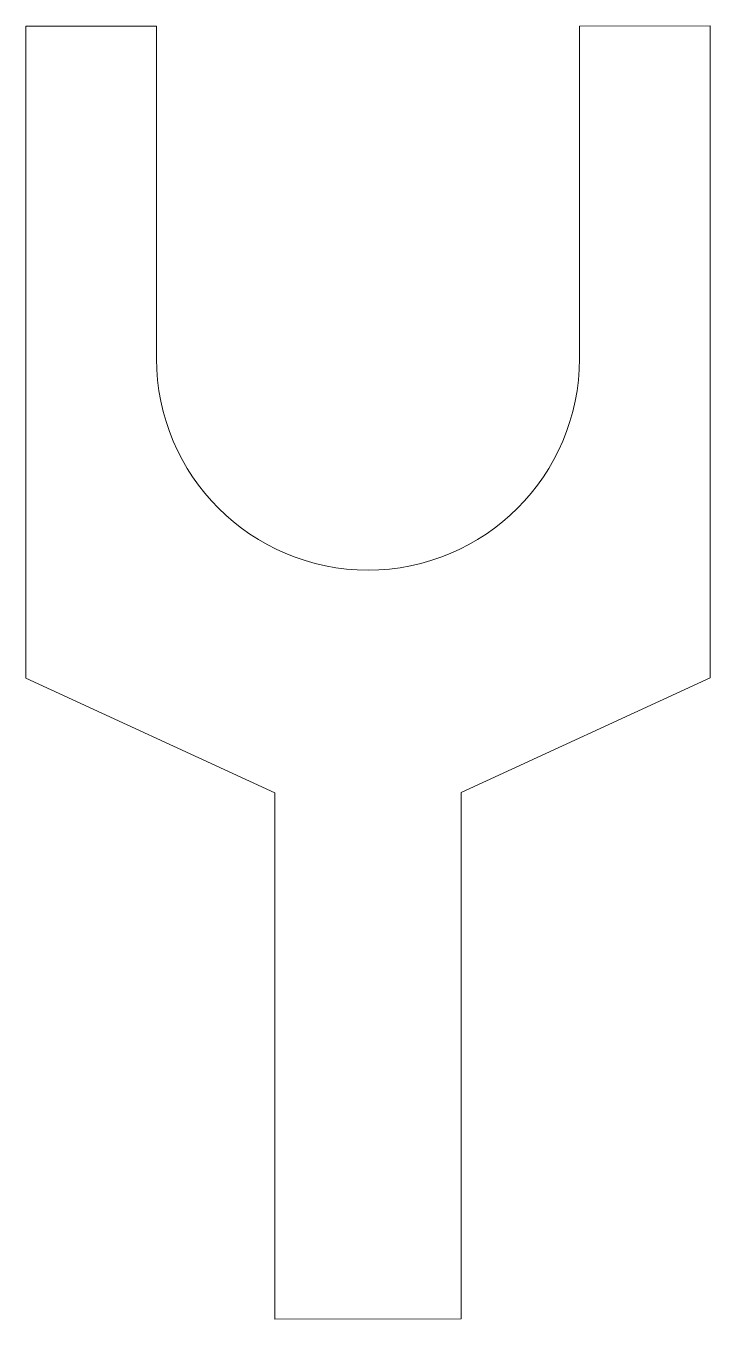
# Model space of a CAD drawing. Header units: millimetres. Extents: x -99.9 to -58.8, y 187.1 to 264.8.
import ezdxf

# ---------------------------------------------------------------- set-up
doc = ezdxf.new("R2010")
doc.units = ezdxf.units.MM
doc.header["$MEASUREMENT"] = 0
doc.layers.add('Layer 1', color=7, linetype='Continuous')

msp = doc.modelspace()

# ---------------------------------------------------------------- linework, layer by layer
at = {"layer": 'Layer 1', "color": 250, "lineweight": 18}
for points in [[(-92.0719, 264.7961), (-92.0719, 264.7961), (-99.9194, 264.7872), (-99.9194, 264.7872)], [(-99.9194, 264.7872), (-99.9194, 264.7872), (-99.9194, 225.6288), (-99.9194, 225.6288)], [(-92.0719, 247.8627), (-92.0719, 247.8627), (-92.0719, 264.7961), (-92.0719, 264.7961)], [(-58.8244, 264.805), (-58.8244, 264.805), (-66.6719, 264.7961), (-66.6719, 264.7961)], [(-66.6719, 247.8627), (-66.6719, 247.8627), (-66.6719, 264.7961), (-66.6719, 264.7961)], [(-58.8244, 264.805), (-58.8244, 264.805), (-58.8244, 225.6466), (-58.8244, 225.6466)], [(-92.0719, 244.8147), (-92.0719, 244.8147), (-92.0719, 247.8627), (-92.0719, 247.8627)], [(-66.6719, 244.8147), (-66.6719, 244.8147), (-66.6719, 247.8627), (-66.6719, 247.8627)], [(-99.9194, 225.6288), (-99.9194, 225.6288), (-84.9705, 218.7496), (-84.9705, 218.7496)], [(-58.8244, 225.6466), (-58.8244, 225.6466), (-73.7733, 218.7674), (-73.7733, 218.7674)], [(-84.9705, 218.7496), (-84.9705, 218.7496), (-84.9705, 187.1318), (-84.9705, 187.1318)]]:
    msp.add_open_spline(points, degree=3, dxfattribs=at)
for points in [[(-66.6719, 244.8147), (-66.6719, 237.8006), (-72.3579, 232.1147), (-79.3719, 232.1147), (-79.3719, 232.1147), (-86.3859, 232.1147), (-92.0719, 237.8006), (-92.0719, 244.8147)], [(-84.9705, 187.1318), (-84.9705, 187.1318), (-73.7733, 187.1496), (-73.7733, 187.1496), (-73.7733, 187.1496), (-73.7733, 187.1496), (-73.7733, 218.7674), (-73.7733, 218.7674)]]:
    msp.add_open_spline(points, degree=3, knots=[0, 0, 0, 0, 0.3333333, 0.3333333, 0.3333333, 0.3333333, 1, 1, 1, 1], dxfattribs=at)

doc.saveas('drawing.dxf')
